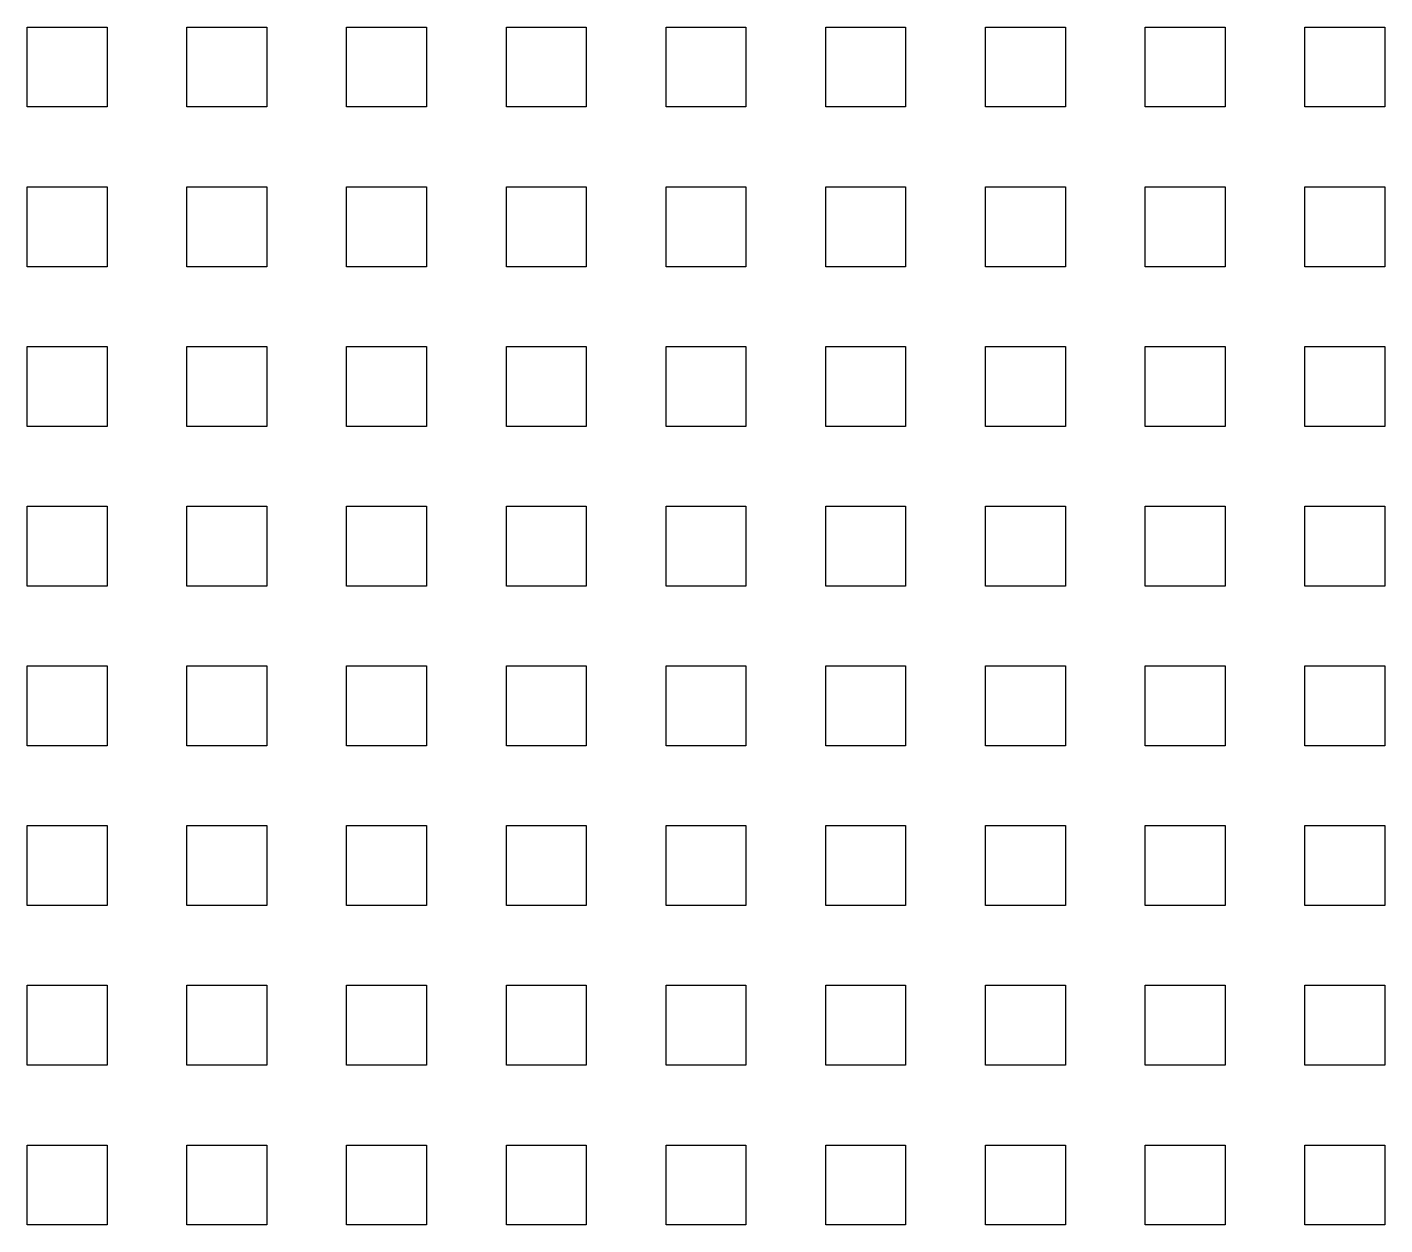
# Model space of a CAD drawing. Extents: x 0 to 780, y -350 to 670.
# Drawn here: x 434.2 to 439.3, y 425.8 to 430.3 of the extents above; entities that cross this region are included whole.
import ezdxf

# ---------------------------------------------------------------- set-up
doc = ezdxf.new("R2010")
doc.units = 0
for name, color, linetype in [('layer007', 8, 'CONTINUOUS'), ('layer008', 9, 'CONTINUOUS'), ('layer009', 10, 'CONTINUOUS'), ('layer010', 11, 'CONTINUOUS'), ('layer011', 12, 'CONTINUOUS'), ('layer012', 13, 'CONTINUOUS'), ('layer013', 14, 'CONTINUOUS'), ('layer014', 15, 'CONTINUOUS'), ('layer015', 16, 'CONTINUOUS'), ('layer023', 24, 'CONTINUOUS'), ('layer024', 25, 'CONTINUOUS'), ('layer025', 26, 'CONTINUOUS'), ('layer026', 27, 'CONTINUOUS'), ('layer027', 28, 'CONTINUOUS'), ('layer028', 29, 'CONTINUOUS'), ('layer029', 30, 'CONTINUOUS'), ('layer030', 31, 'CONTINUOUS'), ('layer031', 32, 'CONTINUOUS'), ('layer039', 40, 'CONTINUOUS'), ('layer040', 41, 'CONTINUOUS'), ('layer041', 42, 'CONTINUOUS'), ('layer042', 43, 'CONTINUOUS'), ('layer043', 44, 'CONTINUOUS'), ('layer044', 45, 'CONTINUOUS'), ('layer045', 46, 'CONTINUOUS'), ('layer046', 47, 'CONTINUOUS'), ('layer047', 48, 'CONTINUOUS'), ('layer055', 56, 'CONTINUOUS'), ('layer056', 57, 'CONTINUOUS'), ('layer057', 58, 'CONTINUOUS'), ('layer058', 59, 'CONTINUOUS'), ('layer059', 60, 'CONTINUOUS'), ('layer060', 61, 'CONTINUOUS'), ('layer061', 62, 'CONTINUOUS'), ('layer062', 63, 'CONTINUOUS'), ('layer063', 64, 'CONTINUOUS'), ('layer071', 72, 'CONTINUOUS'), ('layer072', 73, 'CONTINUOUS'), ('layer073', 74, 'CONTINUOUS'), ('layer074', 75, 'CONTINUOUS'), ('layer075', 76, 'CONTINUOUS'), ('layer076', 77, 'CONTINUOUS'), ('layer077', 78, 'CONTINUOUS'), ('layer078', 79, 'CONTINUOUS'), ('layer079', 80, 'CONTINUOUS'), ('layer087', 88, 'CONTINUOUS'), ('layer088', 89, 'CONTINUOUS'), ('layer089', 90, 'CONTINUOUS'), ('layer090', 91, 'CONTINUOUS'), ('layer091', 92, 'CONTINUOUS'), ('layer092', 93, 'CONTINUOUS'), ('layer093', 94, 'CONTINUOUS'), ('layer094', 95, 'CONTINUOUS'), ('layer095', 96, 'CONTINUOUS'), ('layer103', 104, 'CONTINUOUS'), ('layer104', 105, 'CONTINUOUS'), ('layer105', 106, 'CONTINUOUS'), ('layer106', 107, 'CONTINUOUS'), ('layer107', 108, 'CONTINUOUS'), ('layer108', 109, 'CONTINUOUS'), ('layer109', 110, 'CONTINUOUS'), ('layer110', 111, 'CONTINUOUS'), ('layer111', 112, 'CONTINUOUS'), ('layer119', 120, 'CONTINUOUS'), ('layer120', 121, 'CONTINUOUS'), ('layer121', 122, 'CONTINUOUS'), ('layer122', 123, 'CONTINUOUS'), ('layer123', 124, 'CONTINUOUS'), ('layer124', 125, 'CONTINUOUS'), ('layer125', 126, 'CONTINUOUS'), ('layer126', 127, 'CONTINUOUS'), ('layer127', 128, 'CONTINUOUS')]:
    doc.layers.add(name, color=color, linetype=linetype)

# ---------------------------------------------------------------- blocks, each defined once
blk = doc.blocks.new('gs_matrix_1um')
at = {"layer": 'layer007'}
blk.add_lwpolyline([(434.2, 430), (434.2, 430.3), (434.5, 430.3), (434.5, 430)], close=True, dxfattribs=at)
at = {"layer": 'layer008'}
blk.add_lwpolyline([(434.8, 430), (434.8, 430.3), (435.1, 430.3), (435.1, 430)], close=True, dxfattribs=at)
at = {"layer": 'layer009'}
blk.add_lwpolyline([(435.4, 430), (435.4, 430.3), (435.7, 430.3), (435.7, 430)], close=True, dxfattribs=at)
at = {"layer": 'layer010'}
blk.add_lwpolyline([(436, 430), (436, 430.3), (436.3, 430.3), (436.3, 430)], close=True, dxfattribs=at)
at = {"layer": 'layer011'}
blk.add_lwpolyline([(436.6, 430), (436.6, 430.3), (436.9, 430.3), (436.9, 430)], close=True, dxfattribs=at)
at = {"layer": 'layer012'}
blk.add_lwpolyline([(437.2, 430), (437.2, 430.3), (437.5, 430.3), (437.5, 430)], close=True, dxfattribs=at)
at = {"layer": 'layer013'}
blk.add_lwpolyline([(437.8, 430), (437.8, 430.3), (438.1, 430.3), (438.1, 430)], close=True, dxfattribs=at)
at = {"layer": 'layer014'}
blk.add_lwpolyline([(438.4, 430), (438.4, 430.3), (438.7, 430.3), (438.7, 430)], close=True, dxfattribs=at)
at = {"layer": 'layer015'}
blk.add_lwpolyline([(439, 430), (439, 430.3), (439.3, 430.3), (439.3, 430)], close=True, dxfattribs=at)
at = {"layer": 'layer023'}
blk.add_lwpolyline([(434.2, 429.4), (434.2, 429.7), (434.5, 429.7), (434.5, 429.4)], close=True, dxfattribs=at)
at = {"layer": 'layer024'}
blk.add_lwpolyline([(434.8, 429.4), (434.8, 429.7), (435.1, 429.7), (435.1, 429.4)], close=True, dxfattribs=at)
at = {"layer": 'layer025'}
blk.add_lwpolyline([(435.4, 429.4), (435.4, 429.7), (435.7, 429.7), (435.7, 429.4)], close=True, dxfattribs=at)
at = {"layer": 'layer026'}
blk.add_lwpolyline([(436, 429.4), (436, 429.7), (436.3, 429.7), (436.3, 429.4)], close=True, dxfattribs=at)
at = {"layer": 'layer027'}
blk.add_lwpolyline([(436.6, 429.4), (436.6, 429.7), (436.9, 429.7), (436.9, 429.4)], close=True, dxfattribs=at)
at = {"layer": 'layer028'}
blk.add_lwpolyline([(437.2, 429.4), (437.2, 429.7), (437.5, 429.7), (437.5, 429.4)], close=True, dxfattribs=at)
at = {"layer": 'layer029'}
blk.add_lwpolyline([(437.8, 429.4), (437.8, 429.7), (438.1, 429.7), (438.1, 429.4)], close=True, dxfattribs=at)
at = {"layer": 'layer030'}
blk.add_lwpolyline([(438.4, 429.4), (438.4, 429.7), (438.7, 429.7), (438.7, 429.4)], close=True, dxfattribs=at)
at = {"layer": 'layer031'}
blk.add_lwpolyline([(439, 429.4), (439, 429.7), (439.3, 429.7), (439.3, 429.4)], close=True, dxfattribs=at)
at = {"layer": 'layer039'}
blk.add_lwpolyline([(434.2, 428.8), (434.2, 429.1), (434.5, 429.1), (434.5, 428.8)], close=True, dxfattribs=at)
at = {"layer": 'layer040'}
blk.add_lwpolyline([(434.8, 428.8), (434.8, 429.1), (435.1, 429.1), (435.1, 428.8)], close=True, dxfattribs=at)
at = {"layer": 'layer041'}
blk.add_lwpolyline([(435.4, 428.8), (435.4, 429.1), (435.7, 429.1), (435.7, 428.8)], close=True, dxfattribs=at)
at = {"layer": 'layer042'}
blk.add_lwpolyline([(436, 428.8), (436, 429.1), (436.3, 429.1), (436.3, 428.8)], close=True, dxfattribs=at)
at = {"layer": 'layer043'}
blk.add_lwpolyline([(436.6, 428.8), (436.6, 429.1), (436.9, 429.1), (436.9, 428.8)], close=True, dxfattribs=at)
at = {"layer": 'layer044'}
blk.add_lwpolyline([(437.2, 428.8), (437.2, 429.1), (437.5, 429.1), (437.5, 428.8)], close=True, dxfattribs=at)
at = {"layer": 'layer045'}
blk.add_lwpolyline([(437.8, 428.8), (437.8, 429.1), (438.1, 429.1), (438.1, 428.8)], close=True, dxfattribs=at)
at = {"layer": 'layer046'}
blk.add_lwpolyline([(438.4, 428.8), (438.4, 429.1), (438.7, 429.1), (438.7, 428.8)], close=True, dxfattribs=at)
at = {"layer": 'layer047'}
blk.add_lwpolyline([(439, 428.8), (439, 429.1), (439.3, 429.1), (439.3, 428.8)], close=True, dxfattribs=at)
at = {"layer": 'layer055'}
blk.add_lwpolyline([(434.2, 428.2), (434.2, 428.5), (434.5, 428.5), (434.5, 428.2)], close=True, dxfattribs=at)
at = {"layer": 'layer056'}
blk.add_lwpolyline([(434.8, 428.2), (434.8, 428.5), (435.1, 428.5), (435.1, 428.2)], close=True, dxfattribs=at)
at = {"layer": 'layer057'}
blk.add_lwpolyline([(435.4, 428.2), (435.4, 428.5), (435.7, 428.5), (435.7, 428.2)], close=True, dxfattribs=at)
at = {"layer": 'layer058'}
blk.add_lwpolyline([(436, 428.2), (436, 428.5), (436.3, 428.5), (436.3, 428.2)], close=True, dxfattribs=at)
at = {"layer": 'layer059'}
blk.add_lwpolyline([(436.6, 428.2), (436.6, 428.5), (436.9, 428.5), (436.9, 428.2)], close=True, dxfattribs=at)
at = {"layer": 'layer060'}
blk.add_lwpolyline([(437.2, 428.2), (437.2, 428.5), (437.5, 428.5), (437.5, 428.2)], close=True, dxfattribs=at)
at = {"layer": 'layer061'}
blk.add_lwpolyline([(437.8, 428.2), (437.8, 428.5), (438.1, 428.5), (438.1, 428.2)], close=True, dxfattribs=at)
at = {"layer": 'layer062'}
blk.add_lwpolyline([(438.4, 428.2), (438.4, 428.5), (438.7, 428.5), (438.7, 428.2)], close=True, dxfattribs=at)
at = {"layer": 'layer063'}
blk.add_lwpolyline([(439, 428.2), (439, 428.5), (439.3, 428.5), (439.3, 428.2)], close=True, dxfattribs=at)
at = {"layer": 'layer071'}
blk.add_lwpolyline([(434.2, 427.6), (434.2, 427.9), (434.5, 427.9), (434.5, 427.6)], close=True, dxfattribs=at)
at = {"layer": 'layer072'}
blk.add_lwpolyline([(434.8, 427.6), (434.8, 427.9), (435.1, 427.9), (435.1, 427.6)], close=True, dxfattribs=at)
at = {"layer": 'layer073'}
blk.add_lwpolyline([(435.4, 427.6), (435.4, 427.9), (435.7, 427.9), (435.7, 427.6)], close=True, dxfattribs=at)
at = {"layer": 'layer074'}
blk.add_lwpolyline([(436, 427.6), (436, 427.9), (436.3, 427.9), (436.3, 427.6)], close=True, dxfattribs=at)
at = {"layer": 'layer075'}
blk.add_lwpolyline([(436.6, 427.6), (436.6, 427.9), (436.9, 427.9), (436.9, 427.6)], close=True, dxfattribs=at)
at = {"layer": 'layer076'}
blk.add_lwpolyline([(437.2, 427.6), (437.2, 427.9), (437.5, 427.9), (437.5, 427.6)], close=True, dxfattribs=at)
at = {"layer": 'layer077'}
blk.add_lwpolyline([(437.8, 427.6), (437.8, 427.9), (438.1, 427.9), (438.1, 427.6)], close=True, dxfattribs=at)
at = {"layer": 'layer078'}
blk.add_lwpolyline([(438.4, 427.6), (438.4, 427.9), (438.7, 427.9), (438.7, 427.6)], close=True, dxfattribs=at)
at = {"layer": 'layer079'}
blk.add_lwpolyline([(439, 427.6), (439, 427.9), (439.3, 427.9), (439.3, 427.6)], close=True, dxfattribs=at)
at = {"layer": 'layer087'}
blk.add_lwpolyline([(434.2, 427), (434.2, 427.3), (434.5, 427.3), (434.5, 427)], close=True, dxfattribs=at)
at = {"layer": 'layer088'}
blk.add_lwpolyline([(434.8, 427), (434.8, 427.3), (435.1, 427.3), (435.1, 427)], close=True, dxfattribs=at)
at = {"layer": 'layer089'}
blk.add_lwpolyline([(435.4, 427), (435.4, 427.3), (435.7, 427.3), (435.7, 427)], close=True, dxfattribs=at)
at = {"layer": 'layer090'}
blk.add_lwpolyline([(436, 427), (436, 427.3), (436.3, 427.3), (436.3, 427)], close=True, dxfattribs=at)
at = {"layer": 'layer091'}
blk.add_lwpolyline([(436.6, 427), (436.6, 427.3), (436.9, 427.3), (436.9, 427)], close=True, dxfattribs=at)
at = {"layer": 'layer092'}
blk.add_lwpolyline([(437.2, 427), (437.2, 427.3), (437.5, 427.3), (437.5, 427)], close=True, dxfattribs=at)
at = {"layer": 'layer093'}
blk.add_lwpolyline([(437.8, 427), (437.8, 427.3), (438.1, 427.3), (438.1, 427)], close=True, dxfattribs=at)
at = {"layer": 'layer094'}
blk.add_lwpolyline([(438.4, 427), (438.4, 427.3), (438.7, 427.3), (438.7, 427)], close=True, dxfattribs=at)
at = {"layer": 'layer095'}
blk.add_lwpolyline([(439, 427), (439, 427.3), (439.3, 427.3), (439.3, 427)], close=True, dxfattribs=at)
at = {"layer": 'layer103'}
blk.add_lwpolyline([(434.2, 426.4), (434.2, 426.7), (434.5, 426.7), (434.5, 426.4)], close=True, dxfattribs=at)
at = {"layer": 'layer104'}
blk.add_lwpolyline([(434.8, 426.4), (434.8, 426.7), (435.1, 426.7), (435.1, 426.4)], close=True, dxfattribs=at)
at = {"layer": 'layer105'}
blk.add_lwpolyline([(435.4, 426.4), (435.4, 426.7), (435.7, 426.7), (435.7, 426.4)], close=True, dxfattribs=at)
at = {"layer": 'layer106'}
blk.add_lwpolyline([(436, 426.4), (436, 426.7), (436.3, 426.7), (436.3, 426.4)], close=True, dxfattribs=at)
at = {"layer": 'layer107'}
blk.add_lwpolyline([(436.6, 426.4), (436.6, 426.7), (436.9, 426.7), (436.9, 426.4)], close=True, dxfattribs=at)
at = {"layer": 'layer108'}
blk.add_lwpolyline([(437.2, 426.4), (437.2, 426.7), (437.5, 426.7), (437.5, 426.4)], close=True, dxfattribs=at)
at = {"layer": 'layer109'}
blk.add_lwpolyline([(437.8, 426.4), (437.8, 426.7), (438.1, 426.7), (438.1, 426.4)], close=True, dxfattribs=at)
at = {"layer": 'layer110'}
blk.add_lwpolyline([(438.4, 426.4), (438.4, 426.7), (438.7, 426.7), (438.7, 426.4)], close=True, dxfattribs=at)
at = {"layer": 'layer111'}
blk.add_lwpolyline([(439, 426.4), (439, 426.7), (439.3, 426.7), (439.3, 426.4)], close=True, dxfattribs=at)
at = {"layer": 'layer119'}
blk.add_lwpolyline([(434.2, 425.8), (434.2, 426.1), (434.5, 426.1), (434.5, 425.8)], close=True, dxfattribs=at)
at = {"layer": 'layer120'}
blk.add_lwpolyline([(434.8, 425.8), (434.8, 426.1), (435.1, 426.1), (435.1, 425.8)], close=True, dxfattribs=at)
at = {"layer": 'layer121'}
blk.add_lwpolyline([(435.4, 425.8), (435.4, 426.1), (435.7, 426.1), (435.7, 425.8)], close=True, dxfattribs=at)
at = {"layer": 'layer122'}
blk.add_lwpolyline([(436, 425.8), (436, 426.1), (436.3, 426.1), (436.3, 425.8)], close=True, dxfattribs=at)
at = {"layer": 'layer123'}
blk.add_lwpolyline([(436.6, 425.8), (436.6, 426.1), (436.9, 426.1), (436.9, 425.8)], close=True, dxfattribs=at)
at = {"layer": 'layer124'}
blk.add_lwpolyline([(437.2, 425.8), (437.2, 426.1), (437.5, 426.1), (437.5, 425.8)], close=True, dxfattribs=at)
at = {"layer": 'layer125'}
blk.add_lwpolyline([(437.8, 425.8), (437.8, 426.1), (438.1, 426.1), (438.1, 425.8)], close=True, dxfattribs=at)
at = {"layer": 'layer126'}
blk.add_lwpolyline([(438.4, 425.8), (438.4, 426.1), (438.7, 426.1), (438.7, 425.8)], close=True, dxfattribs=at)
at = {"layer": 'layer127'}
blk.add_lwpolyline([(439, 425.8), (439, 426.1), (439.3, 426.1), (439.3, 425.8)], close=True, dxfattribs=at)

msp = doc.modelspace()

# ---------------------------------------------------------------- block references
msp.add_blockref('gs_matrix_1um', (0, 0))

doc.saveas('drawing.dxf')
